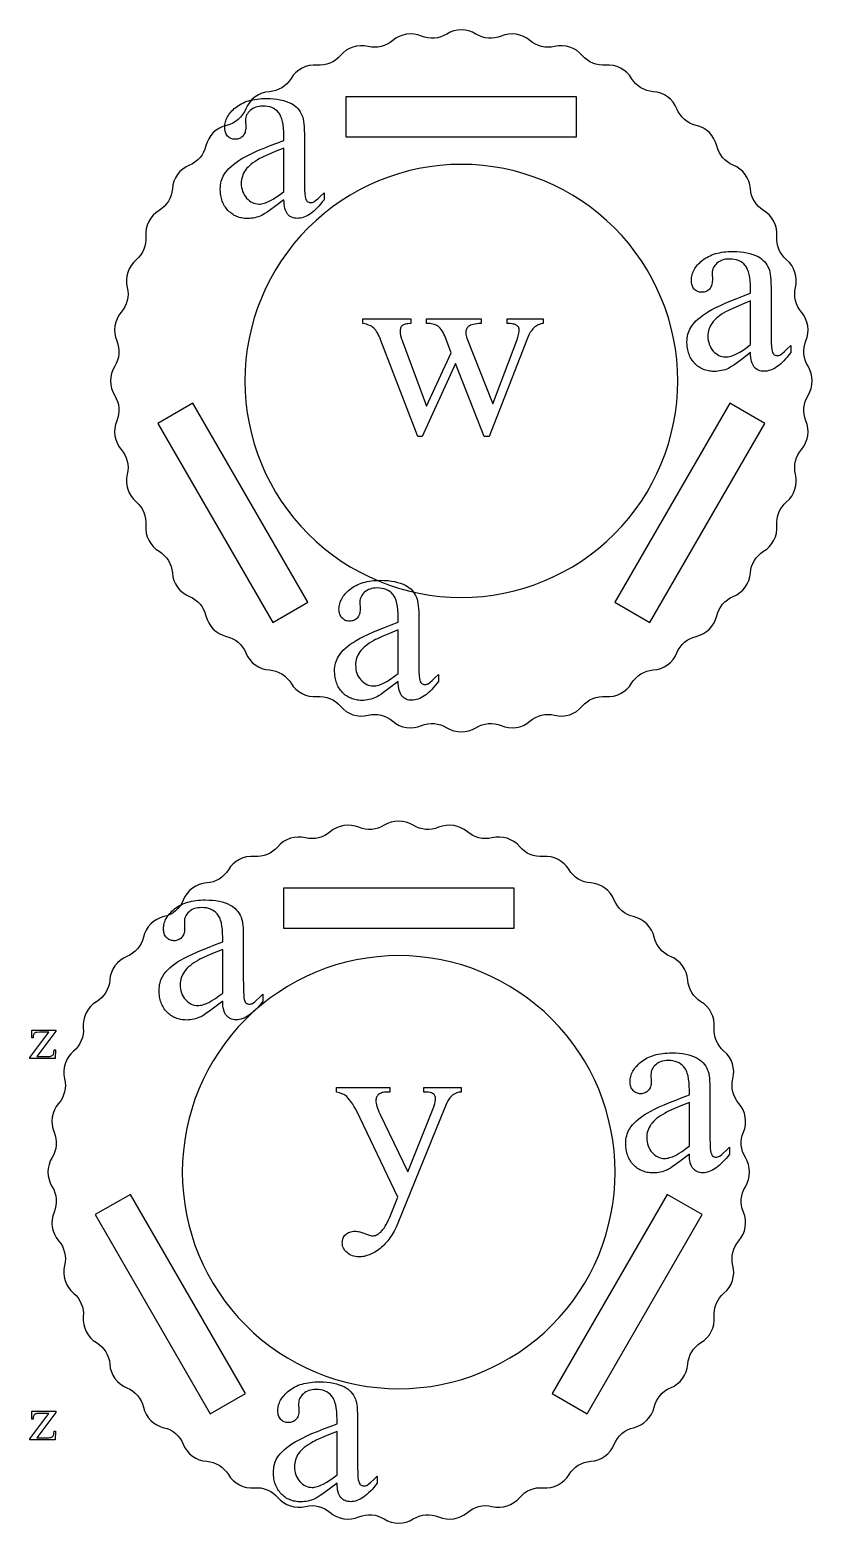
# Model space of a CAD drawing. Extents: x 7 to 905, y -397 to 592.
# Drawn here: x 419 to 511.6, y 117.6 to 294.2 of the extents above; entities that cross this region are included whole.
import ezdxf

# ---------------------------------------------------------------- set-up
doc = ezdxf.new("R2010")
doc.units = 0
doc.header["$MEASUREMENT"] = 0
for name, color, linetype in [('EXT', 1, 'CONTINUOUS'), ('INT', 5, 'CONTINUOUS'), ('TEXT', 18, 'CONTINUOUS')]:
    doc.layers.add(name, color=color, linetype=linetype)

msp = doc.modelspace()

# ---------------------------------------------------------------- linework, layer by layer
at = {"layer": 'EXT'}
for points in [[(429.31, 247.97, 0.286149), (429.85, 244.57, -0.244114), (430.55, 241.65, 0.286149), (431.61, 238.37, -0.244114), (432.76, 235.6, 0.286149), (434.32, 232.53, -0.244114), (435.89, 229.98, 0.286149), (437.92, 227.19, -0.244114), (439.86, 224.91, 0.286149), (442.3, 222.47, -0.244114), (444.58, 220.52, 0.286149), (447.37, 218.5, -0.244114), (449.93, 216.93, 0.286149), (452.99, 215.37, -0.244114), (455.77, 214.22, 0.286149), (459.04, 213.15, -0.244114), (461.96, 212.45, 0.286149), (465.36, 211.92, -0.244114), (468.35, 211.68, 0.286149), (471.8, 211.68, -0.244114), (474.79, 211.92, 0.286149), (478.19, 212.45, -0.244114), (481.11, 213.15, 0.286149), (484.38, 214.22, -0.244114), (487.15, 215.37, 0.286149), (490.22, 216.93, -0.244114), (492.78, 218.5, 0.286149), (495.57, 220.52, -0.244114), (497.85, 222.47, 0.286149), (500.29, 224.91, -0.244114), (502.23, 227.19, 0.286149), (504.26, 229.98, -0.244114), (505.83, 232.53, 0.286149), (507.39, 235.6, -0.244114), (508.54, 238.37, 0.286149), (509.6, 241.65, -0.244114), (510.3, 244.57, 0.286149), (510.84, 247.97, -0.244114), (511.08, 250.96, 0.286149), (511.08, 254.4, -0.244114), (510.84, 257.4, 0.286149), (510.3, 260.8, -0.244114), (509.6, 263.71, 0.286149), (508.54, 266.99, -0.244114), (507.39, 269.76, 0.286149), (505.83, 272.83, -0.244114), (504.26, 275.39, 0.286149), (502.23, 278.18, -0.244114), (500.29, 280.46, 0.286149), (497.85, 282.89, -0.244114), (495.57, 284.84, 0.286149), (492.78, 286.87, -0.244114), (490.22, 288.43, 0.286149), (487.15, 290, -0.244114), (484.38, 291.15, 0.286149), (481.11, 292.21, -0.244114), (478.19, 292.91, 0.286149), (474.79, 293.45, -0.244114), (471.8, 293.68, 0.286149), (468.35, 293.68, -0.244114), (465.36, 293.45, 0.286149), (461.96, 292.91, -0.244114), (459.04, 292.21, 0.286149), (455.77, 291.15, -0.244114), (452.99, 290, 0.286149), (449.93, 288.43, -0.244114), (447.37, 286.87, 0.286149), (444.58, 284.84, -0.244114), (442.3, 282.89, 0.286149), (439.86, 280.46, -0.244114), (437.92, 278.18, 0.286149), (435.89, 275.39, -0.244114), (434.32, 272.83, 0.286149), (432.76, 269.76, -0.244114), (431.61, 266.99, 0.286149), (430.55, 263.71, -0.244114), (429.85, 260.8, 0.286149), (429.31, 257.4, -0.244114), (429.07, 254.4, 0.286149), (429.07, 250.96, -0.244114)], [(421.91, 154.42, 0.286149), (422.44, 151.02, -0.244114), (423.14, 148.1, 0.286149), (424.21, 144.83, -0.244114), (425.36, 142.05, 0.286149), (426.92, 138.98, -0.244114), (428.49, 136.43, 0.286149), (430.51, 133.64, -0.244114), (432.46, 131.36, 0.286149), (434.9, 128.92, -0.244114), (437.18, 126.97, 0.286149), (439.96, 124.95, -0.244114), (442.52, 123.38, 0.286149), (445.59, 121.82, -0.244114), (448.36, 120.67, 0.286149), (451.64, 119.61, -0.244114), (454.56, 118.91, 0.286149), (457.96, 118.37, -0.244114), (460.95, 118.13, 0.286149), (464.39, 118.13, -0.244114), (467.39, 118.37, 0.286149), (470.79, 118.91, -0.244114), (473.7, 119.61, 0.286149), (476.98, 120.67, -0.244114), (479.75, 121.82, 0.286149), (482.82, 123.38, -0.244114), (485.38, 124.95, 0.286149), (488.17, 126.97, -0.244114), (490.45, 128.92, 0.286149), (492.88, 131.36, -0.244114), (494.83, 133.64, 0.286149), (496.86, 136.43, -0.244114), (498.42, 138.98, 0.286149), (499.99, 142.05, -0.244114), (501.14, 144.83, 0.286149), (502.2, 148.1, -0.244114), (502.9, 151.02, 0.286149), (503.44, 154.42, -0.244114), (503.67, 157.41, 0.286149), (503.67, 160.86, -0.244114), (503.44, 163.85, 0.286149), (502.9, 167.25, -0.244114), (502.2, 170.17, 0.286149), (501.14, 173.44, -0.244114), (499.99, 176.21, 0.286149), (498.42, 179.28, -0.244114), (496.86, 181.84, 0.286149), (494.83, 184.63, -0.244114), (492.88, 186.91, 0.286149), (490.45, 189.34, -0.244114), (488.17, 191.29, 0.286149), (485.38, 193.32, -0.244114), (482.82, 194.88, 0.286149), (479.75, 196.45, -0.244114), (476.98, 197.6, 0.286149), (473.7, 198.66, -0.244114), (470.79, 199.36, 0.286149), (467.39, 199.9, -0.244114), (464.39, 200.14, 0.286149), (460.95, 200.14, -0.244114), (457.96, 199.9, 0.286149), (454.56, 199.36, -0.244114), (451.64, 198.66, 0.286149), (448.36, 197.6, -0.244114), (445.59, 196.45, 0.286149), (442.52, 194.88, -0.244114), (439.96, 193.32, 0.286149), (437.18, 191.29, -0.244114), (434.9, 189.34, 0.286149), (432.46, 186.91, -0.244114), (430.51, 184.63, 0.286149), (428.49, 181.84, -0.244114), (426.92, 179.28, 0.286149), (425.36, 176.21, -0.244114), (424.21, 173.44, 0.286149), (423.14, 170.17, -0.244114), (422.44, 167.25, 0.286149), (421.91, 163.85, -0.244114), (421.67, 160.86, 0.286149), (421.67, 157.41, -0.244114)]]:
    msp.add_lwpolyline(points, format="xyb", close=True, dxfattribs=at)
at = {"layer": 'INT'}
for points in [[(456.47, 281.48), (456.47, 286.28), (483.67, 286.28), (483.67, 281.48)], [(447.78, 224.1), (451.93, 226.5), (438.33, 250.06), (434.18, 247.66)], [(492.37, 224.1), (505.97, 247.66), (501.82, 250.06), (488.22, 226.5)], [(449.07, 187.93), (449.07, 192.73), (476.27, 192.73), (476.27, 187.93)], [(440.37, 130.56), (444.53, 132.96), (430.93, 156.51), (426.77, 154.11)], [(484.97, 130.56), (498.57, 154.11), (494.41, 156.51), (480.81, 132.96)]]:
    msp.add_lwpolyline(points, close=True, dxfattribs=at)
for points in [[(470.07, 278.28, 0.414214), (444.47, 252.68, 0.414214), (470.07, 227.08, 0.414214), (495.67, 252.68, 0.414214)], [(462.67, 184.73, 0.414214), (437.07, 159.13, 0.414214), (462.67, 133.53, 0.414214), (488.27, 159.13, 0.414214)]]:
    msp.add_lwpolyline(points, format="xyb", close=True, dxfattribs=at)
at = {"layer": 'TEXT'}
for points in [[(449.09, 274.1), (448.14, 273.38), (447.39, 272.83), (447.09, 272.62), (446.84, 272.45), (446.63, 272.33), (446.48, 272.24), (446.27, 272.16), (446.07, 272.08), (445.86, 272.02), (445.65, 271.97), (445.44, 271.93), (445.22, 271.9), (445, 271.88), (444.78, 271.88), (444.61, 271.88), (444.44, 271.89), (444.27, 271.91), (444.11, 271.94), (443.95, 271.97), (443.8, 272.01), (443.65, 272.06), (443.5, 272.12), (443.36, 272.18), (443.22, 272.25), (443.09, 272.33), (442.96, 272.41), (442.83, 272.51), (442.71, 272.61), (442.59, 272.72), (442.47, 272.83), (442.36, 272.96), (442.26, 273.08), (442.16, 273.22), (442.07, 273.35), (441.99, 273.49), (441.92, 273.64), (441.85, 273.79), (441.79, 273.94), (441.74, 274.1), (441.69, 274.27), (441.65, 274.44), (441.62, 274.61), (441.6, 274.79), (441.58, 274.98), (441.56, 275.36), (441.57, 275.6), (441.59, 275.83), (441.63, 276.06), (441.67, 276.28), (441.74, 276.49), (441.81, 276.69), (441.9, 276.88), (442.01, 277.07), (442.17, 277.32), (442.36, 277.56), (442.59, 277.8), (442.83, 278.04), (443.11, 278.27), (443.42, 278.51), (443.75, 278.73), (444.11, 278.96), (444.51, 279.18), (444.98, 279.42), (445.51, 279.67), (446.1, 279.94), (446.75, 280.21), (447.47, 280.5), (448.25, 280.8), (449.09, 281.11), (449.09, 281.64), (449.08, 282.12), (449.05, 282.57), (449, 282.98), (448.93, 283.34), (448.84, 283.67), (448.78, 283.82), (448.72, 283.96), (448.66, 284.09), (448.59, 284.2), (448.52, 284.31), (448.44, 284.41), (448.27, 284.59), (448.09, 284.74), (447.88, 284.87), (447.66, 284.98), (447.41, 285.06), (447.15, 285.12), (446.88, 285.15), (446.58, 285.16), (446.35, 285.16), (446.14, 285.13), (445.94, 285.09), (445.75, 285.04), (445.57, 284.97), (445.4, 284.88), (445.25, 284.78), (445.1, 284.66), (444.97, 284.54), (444.86, 284.4), (444.76, 284.27), (444.68, 284.12), (444.62, 283.98), (444.58, 283.83), (444.55, 283.67), (444.54, 283.51), (444.57, 282.66), (444.57, 282.49), (444.55, 282.34), (444.52, 282.19), (444.49, 282.06), (444.44, 281.93), (444.38, 281.81), (444.31, 281.71), (444.23, 281.61), (444.14, 281.52), (444.04, 281.45), (443.94, 281.39), (443.83, 281.33), (443.71, 281.29), (443.59, 281.26), (443.46, 281.25), (443.32, 281.24), (443.19, 281.25), (443.06, 281.27), (442.94, 281.3), (442.82, 281.34), (442.71, 281.39), (442.61, 281.46), (442.52, 281.53), (442.43, 281.62), (442.35, 281.73), (442.27, 281.83), (442.22, 281.95), (442.17, 282.08), (442.13, 282.21), (442.1, 282.36), (442.09, 282.51), (442.08, 282.67), (442.09, 282.83), (442.1, 282.99), (442.13, 283.14), (442.16, 283.29), (442.21, 283.44), (442.26, 283.59), (442.33, 283.74), (442.4, 283.89), (442.49, 284.03), (442.59, 284.18), (442.69, 284.32), (442.81, 284.46), (442.94, 284.6), (443.07, 284.73), (443.22, 284.87), (443.38, 285), (443.54, 285.13), (443.72, 285.25), (443.9, 285.36), (444.09, 285.47), (444.29, 285.56), (444.5, 285.65), (444.71, 285.73), (444.94, 285.8), (445.17, 285.86), (445.41, 285.92), (445.66, 285.96), (445.91, 286), (446.18, 286.03), (446.45, 286.05), (446.73, 286.06), (447.02, 286.06), (447.46, 286.05), (447.88, 286.03), (448.28, 285.98), (448.66, 285.91), (449.02, 285.83), (449.36, 285.72), (449.67, 285.6), (449.97, 285.46), (450.18, 285.34), (450.38, 285.2), (450.56, 285.04), (450.73, 284.87), (450.88, 284.69), (451.02, 284.48), (451.14, 284.26), (451.25, 284.03), (451.32, 283.85), (451.37, 283.63), (451.42, 283.37), (451.45, 283.06), (451.48, 282.72), (451.5, 282.33), (451.52, 281.9), (451.52, 281.43), (451.52, 276.85), (451.52, 275.97), (451.54, 275.29), (451.56, 274.79), (451.59, 274.48), (451.64, 274.28), (451.69, 274.12), (451.76, 273.99), (451.8, 273.94), (451.84, 273.9), (451.92, 273.83), (452.02, 273.79), (452.12, 273.76), (452.23, 273.75), (452.34, 273.76), (452.45, 273.77), (452.55, 273.81), (452.64, 273.85), (452.83, 273.99), (453.09, 274.22), (453.43, 274.53), (453.84, 274.93), (453.84, 274.1), (453.63, 273.83), (453.42, 273.58), (453.22, 273.35), (453.02, 273.13), (452.82, 272.94), (452.62, 272.75), (452.42, 272.59), (452.22, 272.44), (452.02, 272.31), (451.83, 272.2), (451.63, 272.11), (451.44, 272.03), (451.25, 271.97), (451.06, 271.92), (450.87, 271.9), (450.68, 271.89), (450.5, 271.9), (450.34, 271.92), (450.18, 271.96), (450.03, 272.02), (449.89, 272.09), (449.76, 272.17), (449.64, 272.27), (449.53, 272.39), (449.43, 272.53), (449.34, 272.69), (449.27, 272.87), (449.2, 273.07), (449.16, 273.3), (449.12, 273.54), (449.1, 273.81)], [(449.09, 275.06), (449.09, 280.21), (448.07, 279.8), (447.25, 279.45), (446.63, 279.17), (446.4, 279.06), (446.21, 278.96), (445.93, 278.79), (445.67, 278.63), (445.43, 278.46), (445.21, 278.29), (445.01, 278.12), (444.84, 277.95), (444.68, 277.77), (444.54, 277.6), (444.43, 277.42), (444.32, 277.24), (444.24, 277.05), (444.17, 276.86), (444.11, 276.66), (444.07, 276.46), (444.05, 276.26), (444.04, 276.05), (444.05, 275.79), (444.08, 275.54), (444.13, 275.3), (444.2, 275.08), (444.29, 274.86), (444.4, 274.66), (444.53, 274.47), (444.68, 274.29), (444.84, 274.12), (445, 273.98), (445.18, 273.86), (445.36, 273.76), (445.54, 273.69), (445.74, 273.63), (445.93, 273.6), (446.14, 273.59), (446.28, 273.59), (446.43, 273.61), (446.58, 273.64), (446.74, 273.68), (446.91, 273.73), (447.08, 273.79), (447.25, 273.87), (447.43, 273.96), (447.81, 274.16), (448.22, 274.42), (448.64, 274.72)], [(504.28, 256.02), (503.34, 255.3), (502.59, 254.75), (502.29, 254.54), (502.03, 254.37), (501.83, 254.25), (501.67, 254.16), (501.47, 254.08), (501.27, 254), (501.06, 253.94), (500.85, 253.89), (500.63, 253.85), (500.42, 253.82), (500.2, 253.8), (499.97, 253.79), (499.8, 253.8), (499.63, 253.81), (499.47, 253.83), (499.31, 253.85), (499.15, 253.89), (498.99, 253.93), (498.84, 253.98), (498.7, 254.03), (498.55, 254.1), (498.42, 254.17), (498.28, 254.25), (498.15, 254.33), (498.02, 254.43), (497.9, 254.53), (497.78, 254.64), (497.67, 254.75), (497.56, 254.88), (497.45, 255), (497.36, 255.13), (497.27, 255.27), (497.19, 255.41), (497.11, 255.56), (497.05, 255.71), (496.99, 255.86), (496.93, 256.02), (496.89, 256.19), (496.85, 256.36), (496.82, 256.53), (496.79, 256.71), (496.77, 256.89), (496.76, 257.28), (496.77, 257.52), (496.79, 257.75), (496.82, 257.98), (496.87, 258.2), (496.93, 258.41), (497.01, 258.61), (497.1, 258.8), (497.2, 258.99), (497.37, 259.23), (497.56, 259.48), (497.78, 259.72), (498.03, 259.96), (498.31, 260.19), (498.61, 260.42), (498.94, 260.65), (499.3, 260.87), (499.71, 261.1), (500.18, 261.34), (500.71, 261.59), (501.3, 261.85), (501.95, 262.13), (502.67, 262.42), (503.44, 262.72), (504.28, 263.03), (504.28, 263.56), (504.27, 264.04), (504.24, 264.49), (504.19, 264.9), (504.12, 265.26), (504.03, 265.59), (503.98, 265.74), (503.92, 265.88), (503.86, 266), (503.79, 266.12), (503.72, 266.23), (503.64, 266.33), (503.47, 266.51), (503.28, 266.66), (503.08, 266.79), (502.85, 266.9), (502.61, 266.98), (502.35, 267.04), (502.07, 267.07), (501.77, 267.08), (501.55, 267.08), (501.33, 267.05), (501.13, 267.01), (500.94, 266.96), (500.76, 266.89), (500.6, 266.8), (500.44, 266.7), (500.3, 266.58), (500.17, 266.45), (500.05, 266.32), (499.96, 266.19), (499.88, 266.04), (499.82, 265.9), (499.77, 265.75), (499.75, 265.59), (499.74, 265.43), (499.77, 264.58), (499.76, 264.41), (499.75, 264.26), (499.72, 264.11), (499.68, 263.97), (499.63, 263.85), (499.57, 263.73), (499.5, 263.63), (499.42, 263.53), (499.33, 263.44), (499.23, 263.37), (499.13, 263.3), (499.02, 263.25), (498.9, 263.21), (498.78, 263.18), (498.65, 263.17), (498.51, 263.16), (498.38, 263.17), (498.25, 263.18), (498.13, 263.21), (498.02, 263.26), (497.91, 263.31), (497.81, 263.38), (497.71, 263.45), (497.62, 263.54), (497.54, 263.64), (497.47, 263.75), (497.41, 263.87), (497.36, 264), (497.32, 264.13), (497.3, 264.28), (497.28, 264.43), (497.28, 264.59), (497.28, 264.75), (497.3, 264.9), (497.32, 265.06), (497.36, 265.21), (497.4, 265.36), (497.46, 265.51), (497.52, 265.66), (497.6, 265.81), (497.69, 265.95), (497.78, 266.1), (497.89, 266.24), (498.01, 266.38), (498.13, 266.52), (498.27, 266.65), (498.42, 266.79), (498.57, 266.92), (498.74, 267.05), (498.91, 267.17), (499.1, 267.28), (499.29, 267.39), (499.49, 267.48), (499.69, 267.57), (499.91, 267.65), (500.13, 267.72), (500.37, 267.78), (500.61, 267.83), (500.85, 267.88), (501.11, 267.92), (501.37, 267.95), (501.65, 267.97), (501.93, 267.98), (502.22, 267.98), (502.66, 267.97), (503.08, 267.95), (503.47, 267.9), (503.85, 267.83), (504.21, 267.75), (504.55, 267.64), (504.87, 267.52), (505.17, 267.38), (505.38, 267.26), (505.57, 267.12), (505.75, 266.96), (505.92, 266.79), (506.08, 266.61), (506.21, 266.4), (506.34, 266.18), (506.45, 265.95), (506.51, 265.77), (506.57, 265.55), (506.61, 265.29), (506.65, 264.98), (506.68, 264.64), (506.7, 264.25), (506.71, 263.82), (506.72, 263.35), (506.72, 258.76), (506.72, 257.89), (506.73, 257.21), (506.76, 256.71), (506.79, 256.4), (506.83, 256.2), (506.89, 256.03), (506.95, 255.91), (506.99, 255.86), (507.03, 255.81), (507.12, 255.75), (507.21, 255.7), (507.32, 255.68), (507.42, 255.67), (507.54, 255.67), (507.64, 255.69), (507.74, 255.73), (507.84, 255.77), (508.03, 255.91), (508.29, 256.14), (508.62, 256.45), (509.03, 256.85), (509.03, 256.02), (508.82, 255.75), (508.62, 255.5), (508.42, 255.27), (508.21, 255.05), (508.01, 254.85), (507.81, 254.67), (507.61, 254.51), (507.42, 254.36), (507.22, 254.23), (507.02, 254.12), (506.83, 254.03), (506.64, 253.95), (506.44, 253.89), (506.25, 253.84), (506.06, 253.82), (505.87, 253.81), (505.7, 253.82), (505.53, 253.84), (505.37, 253.88), (505.23, 253.93), (505.09, 254), (504.96, 254.09), (504.84, 254.19), (504.72, 254.31), (504.62, 254.45), (504.54, 254.61), (504.46, 254.79), (504.4, 254.99), (504.35, 255.21), (504.31, 255.46), (504.29, 255.73)], [(504.28, 256.98), (504.28, 262.13), (503.27, 261.72), (502.45, 261.37), (501.83, 261.09), (501.59, 260.97), (501.41, 260.87), (501.12, 260.71), (500.86, 260.55), (500.62, 260.38), (500.41, 260.21), (500.21, 260.04), (500.03, 259.87), (499.87, 259.69), (499.74, 259.52), (499.62, 259.34), (499.52, 259.15), (499.43, 258.97), (499.36, 258.78), (499.31, 258.58), (499.27, 258.38), (499.25, 258.18), (499.24, 257.97), (499.25, 257.71), (499.28, 257.46), (499.33, 257.22), (499.4, 257), (499.49, 256.78), (499.59, 256.58), (499.72, 256.39), (499.87, 256.21), (500.03, 256.04), (500.2, 255.9), (500.37, 255.78), (500.55, 255.68), (500.74, 255.6), (500.93, 255.55), (501.13, 255.52), (501.33, 255.51), (501.47, 255.51), (501.62, 255.53), (501.78, 255.56), (501.94, 255.6), (502.1, 255.65), (502.27, 255.71), (502.45, 255.79), (502.63, 255.87), (503.01, 256.08), (503.41, 256.33), (503.84, 256.63)], [(458.43, 260.03), (464.1, 260.03), (464.1, 259.48), (463.74, 259.44), (463.59, 259.41), (463.45, 259.38), (463.33, 259.34), (463.23, 259.3), (463.14, 259.25), (463.07, 259.2), (463.01, 259.14), (462.96, 259.08), (462.92, 259.01), (462.89, 258.93), (462.86, 258.85), (462.84, 258.76), (462.83, 258.67), (462.83, 258.57), (462.84, 258.32), (462.89, 258.06), (462.97, 257.77), (463.08, 257.46), (465.97, 249.69), (468.88, 256.01), (468.11, 258), (468.02, 258.22), (467.92, 258.41), (467.81, 258.59), (467.7, 258.75), (467.58, 258.9), (467.45, 259.03), (467.32, 259.14), (467.18, 259.23), (467.09, 259.28), (466.98, 259.32), (466.86, 259.36), (466.71, 259.39), (466.55, 259.42), (466.38, 259.45), (465.97, 259.48), (465.97, 260.03), (472.4, 260.03), (472.4, 259.48), (472.14, 259.46), (471.91, 259.44), (471.69, 259.4), (471.49, 259.36), (471.31, 259.31), (471.16, 259.25), (471.02, 259.18), (470.9, 259.1), (470.83, 259.03), (470.77, 258.96), (470.72, 258.88), (470.67, 258.79), (470.64, 258.69), (470.62, 258.58), (470.61, 258.47), (470.6, 258.34), (470.61, 258.2), (470.63, 258.05), (470.67, 257.89), (470.72, 257.74), (473.79, 249.98), (476.63, 257.46), (476.76, 257.84), (476.85, 258.17), (476.91, 258.47), (476.92, 258.6), (476.93, 258.73), (476.92, 258.8), (476.91, 258.86), (476.89, 258.93), (476.86, 258.99), (476.82, 259.05), (476.77, 259.11), (476.64, 259.23), (476.56, 259.28), (476.46, 259.33), (476.35, 259.37), (476.21, 259.4), (476.07, 259.43), (475.9, 259.45), (475.51, 259.48), (475.51, 260.03), (479.77, 260.03), (479.77, 259.48), (479.62, 259.45), (479.46, 259.41), (479.32, 259.36), (479.18, 259.3), (479.04, 259.23), (478.91, 259.14), (478.78, 259.05), (478.66, 258.95), (478.55, 258.83), (478.44, 258.71), (478.33, 258.57), (478.23, 258.43), (478.14, 258.27), (478.05, 258.11), (477.97, 257.93), (477.89, 257.74), (473.37, 246.1), (472.77, 246.1), (469.39, 254.73), (465.45, 246.1), (464.91, 246.1), (460.57, 257.46), (460.46, 257.72), (460.36, 257.95), (460.25, 258.17), (460.15, 258.36), (460.04, 258.53), (459.94, 258.68), (459.83, 258.81), (459.73, 258.91), (459.62, 259), (459.49, 259.09), (459.35, 259.17), (459.2, 259.24), (459.03, 259.31), (458.85, 259.37), (458.65, 259.43), (458.43, 259.48)], [(462.61, 217.14), (461.67, 216.42), (460.92, 215.87), (460.62, 215.66), (460.36, 215.49), (460.16, 215.36), (460, 215.28), (459.8, 215.19), (459.59, 215.12), (459.39, 215.05), (459.18, 215), (458.96, 214.96), (458.75, 214.93), (458.53, 214.91), (458.3, 214.91), (458.13, 214.91), (457.96, 214.92), (457.79, 214.94), (457.63, 214.97), (457.48, 215), (457.32, 215.04), (457.17, 215.09), (457.03, 215.15), (456.88, 215.21), (456.74, 215.28), (456.61, 215.36), (456.48, 215.45), (456.35, 215.54), (456.23, 215.64), (456.11, 215.75), (455.99, 215.87), (455.88, 215.99), (455.78, 216.12), (455.69, 216.25), (455.6, 216.38), (455.52, 216.52), (455.44, 216.67), (455.37, 216.82), (455.31, 216.98), (455.26, 217.14), (455.22, 217.3), (455.18, 217.47), (455.14, 217.64), (455.12, 217.82), (455.1, 218.01), (455.09, 218.39), (455.09, 218.63), (455.12, 218.87), (455.15, 219.09), (455.2, 219.31), (455.26, 219.52), (455.34, 219.72), (455.43, 219.91), (455.53, 220.1), (455.7, 220.35), (455.89, 220.59), (456.11, 220.84), (456.36, 221.07), (456.63, 221.31), (456.94, 221.54), (457.27, 221.76), (457.63, 221.99), (458.04, 222.21), (458.5, 222.45), (459.03, 222.71), (459.62, 222.97), (460.28, 223.24), (460.99, 223.53), (461.77, 223.83), (462.61, 224.14), (462.61, 224.67), (462.6, 225.16), (462.57, 225.6), (462.52, 226.01), (462.45, 226.38), (462.36, 226.7), (462.31, 226.85), (462.25, 226.99), (462.19, 227.12), (462.12, 227.24), (462.05, 227.35), (461.97, 227.44), (461.8, 227.62), (461.61, 227.77), (461.41, 227.9), (461.18, 228.01), (460.94, 228.09), (460.68, 228.15), (460.4, 228.19), (460.1, 228.2), (459.88, 228.19), (459.66, 228.17), (459.46, 228.13), (459.27, 228.07), (459.09, 228), (458.92, 227.91), (458.77, 227.81), (458.63, 227.7), (458.5, 227.57), (458.38, 227.44), (458.29, 227.3), (458.21, 227.16), (458.15, 227.01), (458.1, 226.86), (458.08, 226.7), (458.07, 226.55), (458.1, 225.69), (458.09, 225.52), (458.07, 225.37), (458.05, 225.22), (458.01, 225.09), (457.96, 224.96), (457.9, 224.85), (457.83, 224.74), (457.75, 224.64), (457.66, 224.56), (457.56, 224.48), (457.46, 224.42), (457.35, 224.37), (457.23, 224.33), (457.11, 224.3), (456.98, 224.28), (456.84, 224.27), (456.71, 224.28), (456.58, 224.3), (456.46, 224.33), (456.35, 224.37), (456.24, 224.42), (456.14, 224.49), (456.04, 224.57), (455.95, 224.66), (455.87, 224.76), (455.8, 224.87), (455.74, 224.98), (455.69, 225.11), (455.65, 225.25), (455.63, 225.39), (455.61, 225.54), (455.6, 225.7), (455.61, 225.86), (455.62, 226.02), (455.65, 226.17), (455.69, 226.33), (455.73, 226.48), (455.79, 226.63), (455.85, 226.77), (455.93, 226.92), (456.01, 227.07), (456.11, 227.21), (456.22, 227.35), (456.33, 227.49), (456.46, 227.63), (456.6, 227.77), (456.74, 227.9), (456.9, 228.03), (457.07, 228.16), (457.24, 228.28), (457.43, 228.4), (457.62, 228.5), (457.82, 228.59), (458.02, 228.68), (458.24, 228.76), (458.46, 228.83), (458.69, 228.89), (458.93, 228.95), (459.18, 228.99), (459.44, 229.03), (459.7, 229.06), (459.97, 229.08), (460.26, 229.09), (460.54, 229.1), (460.98, 229.09), (461.4, 229.06), (461.8, 229.01), (462.18, 228.95), (462.54, 228.86), (462.88, 228.76), (463.2, 228.63), (463.49, 228.49), (463.71, 228.37), (463.9, 228.23), (464.08, 228.08), (464.25, 227.91), (464.4, 227.72), (464.54, 227.52), (464.67, 227.3), (464.78, 227.06), (464.84, 226.88), (464.89, 226.66), (464.94, 226.4), (464.98, 226.1), (465.01, 225.75), (465.03, 225.36), (465.04, 224.94), (465.04, 224.47), (465.04, 219.88), (465.05, 219.01), (465.06, 218.32), (465.08, 217.82), (465.12, 217.51), (465.16, 217.31), (465.21, 217.15), (465.28, 217.02), (465.32, 216.97), (465.36, 216.93), (465.45, 216.86), (465.54, 216.82), (465.64, 216.79), (465.75, 216.78), (465.87, 216.79), (465.97, 216.81), (466.07, 216.84), (466.16, 216.88), (466.36, 217.02), (466.62, 217.25), (466.95, 217.56), (467.36, 217.96), (467.36, 217.14), (467.15, 216.87), (466.95, 216.62), (466.74, 216.38), (466.54, 216.17), (466.34, 215.97), (466.14, 215.79), (465.94, 215.62), (465.74, 215.48), (465.55, 215.35), (465.35, 215.23), (465.16, 215.14), (464.96, 215.06), (464.77, 215), (464.58, 214.96), (464.39, 214.93), (464.2, 214.92), (464.03, 214.93), (463.86, 214.95), (463.7, 214.99), (463.55, 215.05), (463.41, 215.12), (463.28, 215.2), (463.16, 215.31), (463.05, 215.42), (462.95, 215.56), (462.86, 215.72), (462.79, 215.9), (462.73, 216.1), (462.68, 216.33), (462.64, 216.57), (462.62, 216.84)], [(462.61, 218.09), (462.61, 223.24), (461.59, 222.83), (460.78, 222.49), (460.16, 222.2), (459.92, 222.09), (459.73, 221.99), (459.45, 221.82), (459.19, 221.66), (458.95, 221.49), (458.73, 221.32), (458.54, 221.15), (458.36, 220.98), (458.2, 220.81), (458.07, 220.63), (457.95, 220.45), (457.85, 220.27), (457.76, 220.08), (457.69, 219.89), (457.64, 219.69), (457.6, 219.49), (457.57, 219.29), (457.57, 219.08), (457.58, 218.82), (457.61, 218.57), (457.65, 218.34), (457.72, 218.11), (457.81, 217.9), (457.92, 217.69), (458.05, 217.5), (458.2, 217.32), (458.36, 217.16), (458.53, 217.01), (458.7, 216.89), (458.88, 216.79), (459.07, 216.72), (459.26, 216.66), (459.46, 216.63), (459.66, 216.62), (459.8, 216.62), (459.95, 216.64), (460.11, 216.67), (460.26, 216.71), (460.43, 216.76), (460.6, 216.83), (460.78, 216.9), (460.96, 216.99), (461.34, 217.19), (461.74, 217.45), (462.16, 217.75)], [(441.85, 179.35), (440.91, 178.63), (440.16, 178.08), (439.86, 177.87), (439.6, 177.7), (439.4, 177.58), (439.24, 177.49), (439.04, 177.41), (438.84, 177.33), (438.63, 177.27), (438.42, 177.22), (438.2, 177.18), (437.99, 177.15), (437.77, 177.13), (437.54, 177.12), (437.37, 177.13), (437.2, 177.14), (437.04, 177.16), (436.87, 177.18), (436.72, 177.22), (436.56, 177.26), (436.41, 177.31), (436.27, 177.36), (436.12, 177.43), (435.99, 177.5), (435.85, 177.58), (435.72, 177.66), (435.59, 177.76), (435.47, 177.86), (435.35, 177.97), (435.24, 178.08), (435.13, 178.2), (435.02, 178.33), (434.93, 178.46), (434.84, 178.6), (434.76, 178.74), (434.68, 178.89), (434.62, 179.04), (434.56, 179.19), (434.5, 179.35), (434.46, 179.52), (434.42, 179.69), (434.39, 179.86), (434.36, 180.04), (434.34, 180.22), (434.33, 180.6), (434.34, 180.85), (434.36, 181.08), (434.39, 181.31), (434.44, 181.53), (434.5, 181.74), (434.58, 181.94), (434.67, 182.13), (434.77, 182.32), (434.94, 182.56), (435.13, 182.81), (435.35, 183.05), (435.6, 183.29), (435.88, 183.52), (436.18, 183.75), (436.51, 183.98), (436.87, 184.2), (437.28, 184.43), (437.75, 184.67), (438.27, 184.92), (438.87, 185.18), (439.52, 185.46), (440.23, 185.75), (441.01, 186.05), (441.85, 186.36), (441.85, 186.89), (441.84, 187.37), (441.81, 187.82), (441.76, 188.22), (441.69, 188.59), (441.6, 188.92), (441.55, 189.07), (441.49, 189.2), (441.43, 189.33), (441.36, 189.45), (441.29, 189.56), (441.21, 189.66), (441.04, 189.84), (440.85, 189.99), (440.65, 190.12), (440.42, 190.22), (440.18, 190.31), (439.92, 190.37), (439.64, 190.4), (439.34, 190.41), (439.12, 190.4), (438.9, 190.38), (438.7, 190.34), (438.51, 190.29), (438.33, 190.22), (438.17, 190.13), (438.01, 190.03), (437.87, 189.91), (437.74, 189.78), (437.62, 189.65), (437.53, 189.51), (437.45, 189.37), (437.39, 189.23), (437.34, 189.08), (437.32, 188.92), (437.31, 188.76), (437.34, 187.91), (437.33, 187.74), (437.32, 187.59), (437.29, 187.44), (437.25, 187.3), (437.2, 187.18), (437.14, 187.06), (437.07, 186.95), (436.99, 186.86), (436.9, 186.77), (436.8, 186.7), (436.7, 186.63), (436.59, 186.58), (436.47, 186.54), (436.35, 186.51), (436.22, 186.49), (436.08, 186.49), (435.95, 186.5), (435.82, 186.51), (435.7, 186.54), (435.59, 186.59), (435.48, 186.64), (435.38, 186.7), (435.28, 186.78), (435.19, 186.87), (435.11, 186.97), (435.04, 187.08), (434.98, 187.2), (434.93, 187.33), (434.89, 187.46), (434.87, 187.61), (434.85, 187.76), (434.85, 187.92), (434.85, 188.08), (434.87, 188.23), (434.89, 188.39), (434.93, 188.54), (434.97, 188.69), (435.03, 188.84), (435.09, 188.99), (435.17, 189.14), (435.26, 189.28), (435.35, 189.42), (435.46, 189.57), (435.58, 189.71), (435.7, 189.84), (435.84, 189.98), (435.99, 190.12), (436.14, 190.25), (436.31, 190.38), (436.48, 190.5), (436.67, 190.61), (436.86, 190.71), (437.06, 190.81), (437.26, 190.9), (437.48, 190.98), (437.7, 191.05), (437.93, 191.11), (438.17, 191.16), (438.42, 191.21), (438.68, 191.25), (438.94, 191.27), (439.22, 191.3), (439.5, 191.31), (439.79, 191.31), (440.23, 191.3), (440.65, 191.27), (441.04, 191.23), (441.42, 191.16), (441.78, 191.08), (442.12, 190.97), (442.44, 190.85), (442.74, 190.71), (442.95, 190.59), (443.14, 190.45), (443.32, 190.29), (443.49, 190.12), (443.65, 189.93), (443.78, 189.73), (443.91, 189.51), (444.02, 189.28), (444.08, 189.1), (444.14, 188.88), (444.18, 188.61), (444.22, 188.31), (444.25, 187.97), (444.27, 187.58), (444.28, 187.15), (444.28, 186.68), (444.28, 182.09), (444.29, 181.22), (444.3, 180.54), (444.33, 180.04), (444.36, 179.73), (444.4, 179.53), (444.46, 179.36), (444.52, 179.24), (444.56, 179.19), (444.6, 179.14), (444.69, 179.08), (444.78, 179.03), (444.89, 179.01), (444.99, 179), (445.11, 179), (445.21, 179.02), (445.31, 179.05), (445.41, 179.1), (445.6, 179.24), (445.86, 179.46), (446.19, 179.78), (446.6, 180.18), (446.6, 179.35), (446.39, 179.08), (446.19, 178.83), (445.99, 178.6), (445.78, 178.38), (445.58, 178.18), (445.38, 178), (445.18, 177.84), (444.99, 177.69), (444.79, 177.56), (444.59, 177.45), (444.4, 177.35), (444.21, 177.28), (444.01, 177.22), (443.82, 177.17), (443.63, 177.15), (443.44, 177.14), (443.27, 177.15), (443.1, 177.17), (442.94, 177.21), (442.79, 177.26), (442.66, 177.33), (442.53, 177.42), (442.4, 177.52), (442.29, 177.64), (442.19, 177.78), (442.11, 177.93), (442.03, 178.12), (441.97, 178.32), (441.92, 178.54), (441.88, 178.79), (441.86, 179.06)], [(441.85, 180.31), (441.85, 185.46), (440.84, 185.05), (440.02, 184.7), (439.4, 184.42), (439.16, 184.3), (438.97, 184.2), (438.69, 184.04), (438.43, 183.87), (438.19, 183.71), (437.98, 183.54), (437.78, 183.37), (437.6, 183.2), (437.44, 183.02), (437.31, 182.85), (437.19, 182.67), (437.09, 182.48), (437, 182.3), (436.93, 182.1), (436.88, 181.91), (436.84, 181.71), (436.81, 181.51), (436.81, 181.3), (436.82, 181.04), (436.85, 180.79), (436.9, 180.55), (436.97, 180.33), (437.05, 180.11), (437.16, 179.91), (437.29, 179.72), (437.44, 179.53), (437.6, 179.37), (437.77, 179.23), (437.94, 179.11), (438.12, 179.01), (438.31, 178.93), (438.5, 178.88), (438.7, 178.85), (438.9, 178.83), (439.04, 178.84), (439.19, 178.86), (439.35, 178.89), (439.51, 178.93), (439.67, 178.98), (439.84, 179.04), (440.02, 179.12), (440.2, 179.2), (440.58, 179.41), (440.98, 179.66), (441.4, 179.96)], [(422.05, 173.59), (422.01, 172.56), (419.03, 172.56), (419.03, 172.69), (421.28, 175.68), (420.17, 175.68), (419.87, 175.66), (419.77, 175.65), (419.7, 175.63), (419.65, 175.6), (419.6, 175.56), (419.56, 175.51), (419.52, 175.45), (419.48, 175.36), (419.44, 175.25), (419.42, 175.13), (419.41, 175), (419.26, 175), (419.28, 175.93), (422.11, 175.93), (422.11, 175.8), (419.85, 172.8), (421.08, 172.8), (421.26, 172.81), (421.41, 172.82), (421.52, 172.84), (421.61, 172.87), (421.67, 172.91), (421.73, 172.96), (421.78, 173.02), (421.83, 173.09), (421.86, 173.17), (421.88, 173.28), (421.93, 173.59)], [(497.05, 161.27), (496.1, 160.55), (495.35, 160), (495.05, 159.79), (494.8, 159.62), (494.59, 159.49), (494.44, 159.41), (494.24, 159.32), (494.03, 159.25), (493.82, 159.19), (493.61, 159.13), (493.4, 159.09), (493.18, 159.07), (492.96, 159.05), (492.74, 159.04), (492.57, 159.05), (492.4, 159.06), (492.23, 159.08), (492.07, 159.1), (491.91, 159.14), (491.76, 159.18), (491.61, 159.23), (491.46, 159.28), (491.32, 159.35), (491.18, 159.42), (491.05, 159.5), (490.92, 159.58), (490.79, 159.67), (490.67, 159.78), (490.55, 159.88), (490.43, 160), (490.32, 160.12), (490.22, 160.25), (490.12, 160.38), (490.03, 160.52), (489.95, 160.66), (489.88, 160.8), (489.81, 160.96), (489.75, 161.11), (489.7, 161.27), (489.65, 161.44), (489.61, 161.6), (489.58, 161.78), (489.56, 161.96), (489.54, 162.14), (489.52, 162.52), (489.53, 162.77), (489.55, 163), (489.59, 163.23), (489.64, 163.44), (489.7, 163.65), (489.77, 163.86), (489.86, 164.05), (489.97, 164.23), (490.13, 164.48), (490.33, 164.73), (490.55, 164.97), (490.79, 165.21), (491.07, 165.44), (491.38, 165.67), (491.71, 165.9), (492.07, 166.12), (492.47, 166.35), (492.94, 166.59), (493.47, 166.84), (494.06, 167.1), (494.71, 167.38), (495.43, 167.66), (496.21, 167.96), (497.05, 168.28), (497.05, 168.81), (497.04, 169.29), (497.01, 169.74), (496.96, 170.14), (496.89, 170.51), (496.8, 170.84), (496.74, 170.98), (496.69, 171.12), (496.62, 171.25), (496.56, 171.37), (496.48, 171.48), (496.4, 171.58), (496.24, 171.76), (496.05, 171.91), (495.84, 172.04), (495.62, 172.14), (495.38, 172.23), (495.11, 172.28), (494.84, 172.32), (494.54, 172.33), (494.31, 172.32), (494.1, 172.3), (493.9, 172.26), (493.71, 172.21), (493.53, 172.14), (493.36, 172.05), (493.21, 171.95), (493.06, 171.83), (492.93, 171.7), (492.82, 171.57), (492.72, 171.43), (492.64, 171.29), (492.58, 171.15), (492.54, 170.99), (492.51, 170.84), (492.5, 170.68), (492.53, 169.82), (492.53, 169.66), (492.51, 169.5), (492.48, 169.36), (492.45, 169.22), (492.4, 169.1), (492.34, 168.98), (492.27, 168.87), (492.19, 168.78), (492.1, 168.69), (492, 168.62), (491.9, 168.55), (491.79, 168.5), (491.67, 168.46), (491.55, 168.43), (491.42, 168.41), (491.28, 168.41), (491.15, 168.41), (491.02, 168.43), (490.9, 168.46), (490.78, 168.5), (490.68, 168.56), (490.57, 168.62), (490.48, 168.7), (490.39, 168.79), (490.31, 168.89), (490.24, 169), (490.18, 169.12), (490.13, 169.24), (490.09, 169.38), (490.06, 169.52), (490.05, 169.68), (490.04, 169.84), (490.05, 170), (490.06, 170.15), (490.09, 170.31), (490.12, 170.46), (490.17, 170.61), (490.22, 170.76), (490.29, 170.91), (490.37, 171.06), (490.45, 171.2), (490.55, 171.34), (490.65, 171.49), (490.77, 171.63), (490.9, 171.76), (491.03, 171.9), (491.18, 172.04), (491.34, 172.17), (491.5, 172.3), (491.68, 172.42), (491.86, 172.53), (492.05, 172.63), (492.25, 172.73), (492.46, 172.82), (492.67, 172.89), (492.9, 172.97), (493.13, 173.03), (493.37, 173.08), (493.62, 173.13), (493.87, 173.16), (494.14, 173.19), (494.41, 173.21), (494.69, 173.23), (494.98, 173.23), (495.42, 173.22), (495.84, 173.19), (496.24, 173.15), (496.62, 173.08), (496.98, 172.99), (497.32, 172.89), (497.63, 172.77), (497.93, 172.63), (498.14, 172.5), (498.34, 172.37), (498.52, 172.21), (498.69, 172.04), (498.84, 171.85), (498.98, 171.65), (499.1, 171.43), (499.21, 171.2), (499.28, 171.02), (499.33, 170.8), (499.38, 170.53), (499.41, 170.23), (499.44, 169.88), (499.46, 169.5), (499.48, 169.07), (499.48, 168.6), (499.48, 164.01), (499.48, 163.14), (499.5, 162.45), (499.52, 161.96), (499.55, 161.65), (499.6, 161.45), (499.65, 161.28), (499.72, 161.15), (499.76, 161.1), (499.8, 161.06), (499.89, 161), (499.98, 160.95), (500.08, 160.92), (500.19, 160.92), (500.3, 160.92), (500.41, 160.94), (500.51, 160.97), (500.6, 161.02), (500.79, 161.16), (501.05, 161.38), (501.39, 161.7), (501.8, 162.1), (501.8, 161.27), (501.59, 161), (501.39, 160.75), (501.18, 160.52), (500.98, 160.3), (500.78, 160.1), (500.58, 159.92), (500.38, 159.76), (500.18, 159.61), (499.98, 159.48), (499.79, 159.37), (499.59, 159.27), (499.4, 159.2), (499.21, 159.13), (499.02, 159.09), (498.83, 159.07), (498.64, 159.06), (498.46, 159.06), (498.3, 159.09), (498.14, 159.13), (497.99, 159.18), (497.85, 159.25), (497.72, 159.34), (497.6, 159.44), (497.49, 159.56), (497.39, 159.69), (497.3, 159.85), (497.23, 160.03), (497.16, 160.24), (497.12, 160.46), (497.08, 160.71), (497.06, 160.98)], [(455.3, 169.15), (461.6, 169.15), (461.6, 168.6), (461.29, 168.6), (461.12, 168.6), (460.97, 168.58), (460.83, 168.56), (460.7, 168.53), (460.59, 168.49), (460.48, 168.44), (460.38, 168.38), (460.29, 168.32), (460.21, 168.24), (460.14, 168.16), (460.09, 168.08), (460.04, 167.99), (460, 167.9), (459.98, 167.8), (459.96, 167.7), (459.96, 167.6), (459.97, 167.45), (459.99, 167.28), (460.03, 167.11), (460.08, 166.91), (460.15, 166.71), (460.23, 166.49), (460.33, 166.25), (460.44, 166.01), (463.73, 159.19), (466.76, 166.66), (466.87, 166.96), (466.95, 167.26), (466.97, 167.41), (466.99, 167.55), (467, 167.7), (467.01, 167.85), (467, 167.97), (466.98, 168.08), (466.95, 168.17), (466.91, 168.25), (466.84, 168.33), (466.75, 168.39), (466.65, 168.45), (466.54, 168.51), (466.39, 168.55), (466.19, 168.58), (465.94, 168.6), (465.65, 168.6), (465.65, 169.15), (470.05, 169.15), (470.05, 168.6), (469.79, 168.57), (469.56, 168.51), (469.37, 168.45), (469.21, 168.37), (469.05, 168.26), (468.9, 168.11), (468.73, 167.93), (468.56, 167.7), (468.48, 167.55), (468.37, 167.32), (468.06, 166.57), (462.55, 153.09), (462.35, 152.61), (462.12, 152.17), (461.89, 151.75), (461.63, 151.36), (461.5, 151.18), (461.37, 151.01), (461.23, 150.84), (461.08, 150.68), (460.93, 150.53), (460.78, 150.39), (460.63, 150.25), (460.47, 150.12), (460.15, 149.89), (459.83, 149.68), (459.51, 149.51), (459.2, 149.37), (458.89, 149.26), (458.59, 149.18), (458.43, 149.15), (458.28, 149.13), (458.13, 149.12), (457.98, 149.12), (457.77, 149.13), (457.57, 149.15), (457.37, 149.19), (457.19, 149.24), (457.01, 149.31), (456.85, 149.4), (456.7, 149.5), (456.55, 149.62), (456.42, 149.75), (456.31, 149.88), (456.21, 150.02), (456.13, 150.16), (456.07, 150.3), (456.03, 150.46), (456, 150.61), (455.99, 150.77), (456, 150.92), (456.02, 151.07), (456.05, 151.2), (456.09, 151.33), (456.15, 151.45), (456.22, 151.56), (456.3, 151.67), (456.4, 151.77), (456.5, 151.85), (456.62, 151.93), (456.74, 152), (456.88, 152.05), (457.02, 152.09), (457.17, 152.12), (457.34, 152.14), (457.51, 152.14), (457.64, 152.14), (457.78, 152.12), (457.92, 152.1), (458.08, 152.06), (458.44, 151.96), (458.84, 151.82), (459.1, 151.72), (459.32, 151.65), (459.47, 151.61), (459.57, 151.6), (459.69, 151.6), (459.8, 151.63), (459.92, 151.66), (460.04, 151.71), (460.16, 151.78), (460.28, 151.85), (460.41, 151.95), (460.54, 152.05), (460.67, 152.18), (460.8, 152.34), (460.93, 152.52), (461.07, 152.73), (461.2, 152.96), (461.33, 153.22), (461.46, 153.51), (461.6, 153.82), (462.55, 156.17), (457.7, 166.36), (457.57, 166.6), (457.41, 166.87), (457.22, 167.17), (456.99, 167.5), (456.82, 167.73), (456.66, 167.93), (456.52, 168.08), (456.39, 168.19), (456.3, 168.25), (456.19, 168.3), (455.95, 168.41), (455.65, 168.51), (455.3, 168.6)], [(497.05, 162.23), (497.05, 167.38), (496.03, 166.97), (495.21, 166.62), (494.59, 166.34), (494.36, 166.22), (494.17, 166.12), (493.89, 165.96), (493.63, 165.79), (493.39, 165.63), (493.17, 165.46), (492.97, 165.29), (492.8, 165.12), (492.64, 164.94), (492.5, 164.76), (492.39, 164.59), (492.28, 164.4), (492.2, 164.22), (492.13, 164.02), (492.07, 163.83), (492.03, 163.63), (492.01, 163.42), (492, 163.22), (492.01, 162.96), (492.04, 162.71), (492.09, 162.47), (492.16, 162.24), (492.25, 162.03), (492.36, 161.83), (492.49, 161.63), (492.64, 161.45), (492.8, 161.29), (492.97, 161.15), (493.14, 161.03), (493.32, 160.93), (493.5, 160.85), (493.7, 160.8), (493.89, 160.76), (494.1, 160.75), (494.24, 160.76), (494.39, 160.78), (494.54, 160.8), (494.7, 160.85), (494.87, 160.9), (495.04, 160.96), (495.21, 161.04), (495.39, 161.12), (495.77, 161.33), (496.18, 161.58), (496.6, 161.88)], [(455.37, 122.38), (454.43, 121.66), (453.68, 121.11), (453.38, 120.9), (453.13, 120.73), (452.92, 120.61), (452.76, 120.52), (452.56, 120.44), (452.36, 120.36), (452.15, 120.3), (451.94, 120.25), (451.73, 120.21), (451.51, 120.18), (451.29, 120.16), (451.07, 120.16), (450.89, 120.16), (450.73, 120.17), (450.56, 120.19), (450.4, 120.22), (450.24, 120.25), (450.09, 120.29), (449.94, 120.34), (449.79, 120.4), (449.65, 120.46), (449.51, 120.53), (449.37, 120.61), (449.24, 120.69), (449.12, 120.79), (448.99, 120.89), (448.88, 121), (448.76, 121.11), (448.65, 121.24), (448.55, 121.36), (448.45, 121.5), (448.36, 121.63), (448.28, 121.77), (448.21, 121.92), (448.14, 122.07), (448.08, 122.22), (448.03, 122.38), (447.98, 122.55), (447.94, 122.72), (447.91, 122.89), (447.88, 123.07), (447.87, 123.26), (447.85, 123.64), (447.86, 123.88), (447.88, 124.11), (447.91, 124.34), (447.96, 124.56), (448.03, 124.77), (448.1, 124.97), (448.19, 125.16), (448.3, 125.35), (448.46, 125.6), (448.65, 125.84), (448.87, 126.08), (449.12, 126.32), (449.4, 126.56), (449.7, 126.79), (450.04, 127.01), (450.4, 127.24), (450.8, 127.46), (451.27, 127.7), (451.8, 127.95), (452.39, 128.22), (453.04, 128.49), (453.76, 128.78), (454.54, 129.08), (455.37, 129.39), (455.37, 129.92), (455.36, 130.41), (455.33, 130.85), (455.28, 131.26), (455.21, 131.62), (455.12, 131.95), (455.07, 132.1), (455.01, 132.24), (454.95, 132.37), (454.88, 132.48), (454.81, 132.59), (454.73, 132.69), (454.56, 132.87), (454.38, 133.02), (454.17, 133.15), (453.95, 133.26), (453.7, 133.34), (453.44, 133.4), (453.16, 133.43), (452.87, 133.44), (452.64, 133.44), (452.43, 133.41), (452.22, 133.37), (452.03, 133.32), (451.86, 133.25), (451.69, 133.16), (451.53, 133.06), (451.39, 132.94), (451.26, 132.82), (451.15, 132.68), (451.05, 132.55), (450.97, 132.4), (450.91, 132.26), (450.87, 132.11), (450.84, 131.95), (450.83, 131.79), (450.86, 130.94), (450.86, 130.77), (450.84, 130.62), (450.81, 130.47), (450.77, 130.34), (450.73, 130.21), (450.67, 130.09), (450.6, 129.99), (450.51, 129.89), (450.42, 129.8), (450.33, 129.73), (450.22, 129.67), (450.11, 129.61), (450, 129.57), (449.87, 129.54), (449.74, 129.53), (449.61, 129.52), (449.47, 129.53), (449.35, 129.55), (449.23, 129.58), (449.11, 129.62), (449, 129.67), (448.9, 129.74), (448.81, 129.82), (448.72, 129.9), (448.63, 130.01), (448.56, 130.11), (448.5, 130.23), (448.46, 130.36), (448.42, 130.49), (448.39, 130.64), (448.37, 130.79), (448.37, 130.95), (448.37, 131.11), (448.39, 131.27), (448.41, 131.42), (448.45, 131.57), (448.5, 131.72), (448.55, 131.87), (448.62, 132.02), (448.69, 132.17), (448.78, 132.31), (448.88, 132.46), (448.98, 132.6), (449.1, 132.74), (449.23, 132.88), (449.36, 133.01), (449.51, 133.15), (449.67, 133.28), (449.83, 133.41), (450.01, 133.53), (450.19, 133.64), (450.38, 133.75), (450.58, 133.84), (450.79, 133.93), (451, 134.01), (451.23, 134.08), (451.46, 134.14), (451.7, 134.2), (451.95, 134.24), (452.2, 134.28), (452.47, 134.31), (452.74, 134.33), (453.02, 134.34), (453.31, 134.34), (453.75, 134.34), (454.17, 134.31), (454.57, 134.26), (454.95, 134.19), (455.31, 134.11), (455.64, 134), (455.96, 133.88), (456.26, 133.74), (456.47, 133.62), (456.67, 133.48), (456.85, 133.32), (457.02, 133.15), (457.17, 132.97), (457.31, 132.76), (457.43, 132.54), (457.54, 132.31), (457.61, 132.13), (457.66, 131.91), (457.7, 131.65), (457.74, 131.34), (457.77, 131), (457.79, 130.61), (457.8, 130.18), (457.81, 129.71), (457.81, 125.13), (457.81, 124.25), (457.83, 123.57), (457.85, 123.07), (457.88, 122.76), (457.93, 122.56), (457.98, 122.4), (458.05, 122.27), (458.08, 122.22), (458.13, 122.18), (458.21, 122.11), (458.31, 122.07), (458.41, 122.04), (458.52, 122.03), (458.63, 122.04), (458.74, 122.05), (458.84, 122.09), (458.93, 122.13), (459.12, 122.27), (459.38, 122.5), (459.72, 122.81), (460.12, 123.21), (460.12, 122.38), (459.92, 122.11), (459.71, 121.86), (459.51, 121.63), (459.31, 121.41), (459.11, 121.22), (458.91, 121.03), (458.71, 120.87), (458.51, 120.72), (458.31, 120.59), (458.12, 120.48), (457.92, 120.39), (457.73, 120.31), (457.54, 120.25), (457.35, 120.21), (457.16, 120.18), (456.97, 120.17), (456.79, 120.18), (456.62, 120.2), (456.47, 120.24), (456.32, 120.3), (456.18, 120.37), (456.05, 120.45), (455.93, 120.55), (455.82, 120.67), (455.72, 120.81), (455.63, 120.97), (455.55, 121.15), (455.49, 121.35), (455.44, 121.58), (455.41, 121.82), (455.38, 122.09)], [(422.05, 128.52), (422.01, 127.48), (419.03, 127.48), (419.03, 127.62), (421.28, 130.6), (420.17, 130.6), (419.87, 130.59), (419.77, 130.58), (419.7, 130.56), (419.65, 130.53), (419.6, 130.49), (419.56, 130.44), (419.52, 130.38), (419.48, 130.28), (419.44, 130.17), (419.42, 130.05), (419.41, 129.92), (419.26, 129.92), (419.28, 130.86), (422.11, 130.86), (422.11, 130.72), (419.85, 127.73), (421.08, 127.73), (421.26, 127.73), (421.41, 127.75), (421.52, 127.77), (421.61, 127.79), (421.67, 127.83), (421.73, 127.88), (421.78, 127.95), (421.83, 128.02), (421.86, 128.1), (421.88, 128.2), (421.93, 128.52)], [(455.37, 123.34), (455.37, 128.49), (454.36, 128.08), (453.54, 127.73), (452.92, 127.45), (452.69, 127.34), (452.5, 127.24), (452.22, 127.07), (451.96, 126.91), (451.72, 126.74), (451.5, 126.57), (451.3, 126.4), (451.12, 126.23), (450.97, 126.05), (450.83, 125.88), (450.71, 125.7), (450.61, 125.52), (450.53, 125.33), (450.46, 125.14), (450.4, 124.94), (450.36, 124.74), (450.34, 124.54), (450.33, 124.33), (450.34, 124.07), (450.37, 123.82), (450.42, 123.58), (450.49, 123.36), (450.58, 123.14), (450.69, 122.94), (450.82, 122.75), (450.96, 122.57), (451.13, 122.4), (451.29, 122.26), (451.47, 122.14), (451.65, 122.04), (451.83, 121.97), (452.02, 121.91), (452.22, 121.88), (452.42, 121.87), (452.57, 121.87), (452.72, 121.89), (452.87, 121.92), (453.03, 121.96), (453.19, 122.01), (453.37, 122.07), (453.54, 122.15), (453.72, 122.24), (454.1, 122.44), (454.5, 122.7), (454.93, 123)]]:
    msp.add_lwpolyline(points, close=True, dxfattribs=at)

doc.saveas('drawing.dxf')
